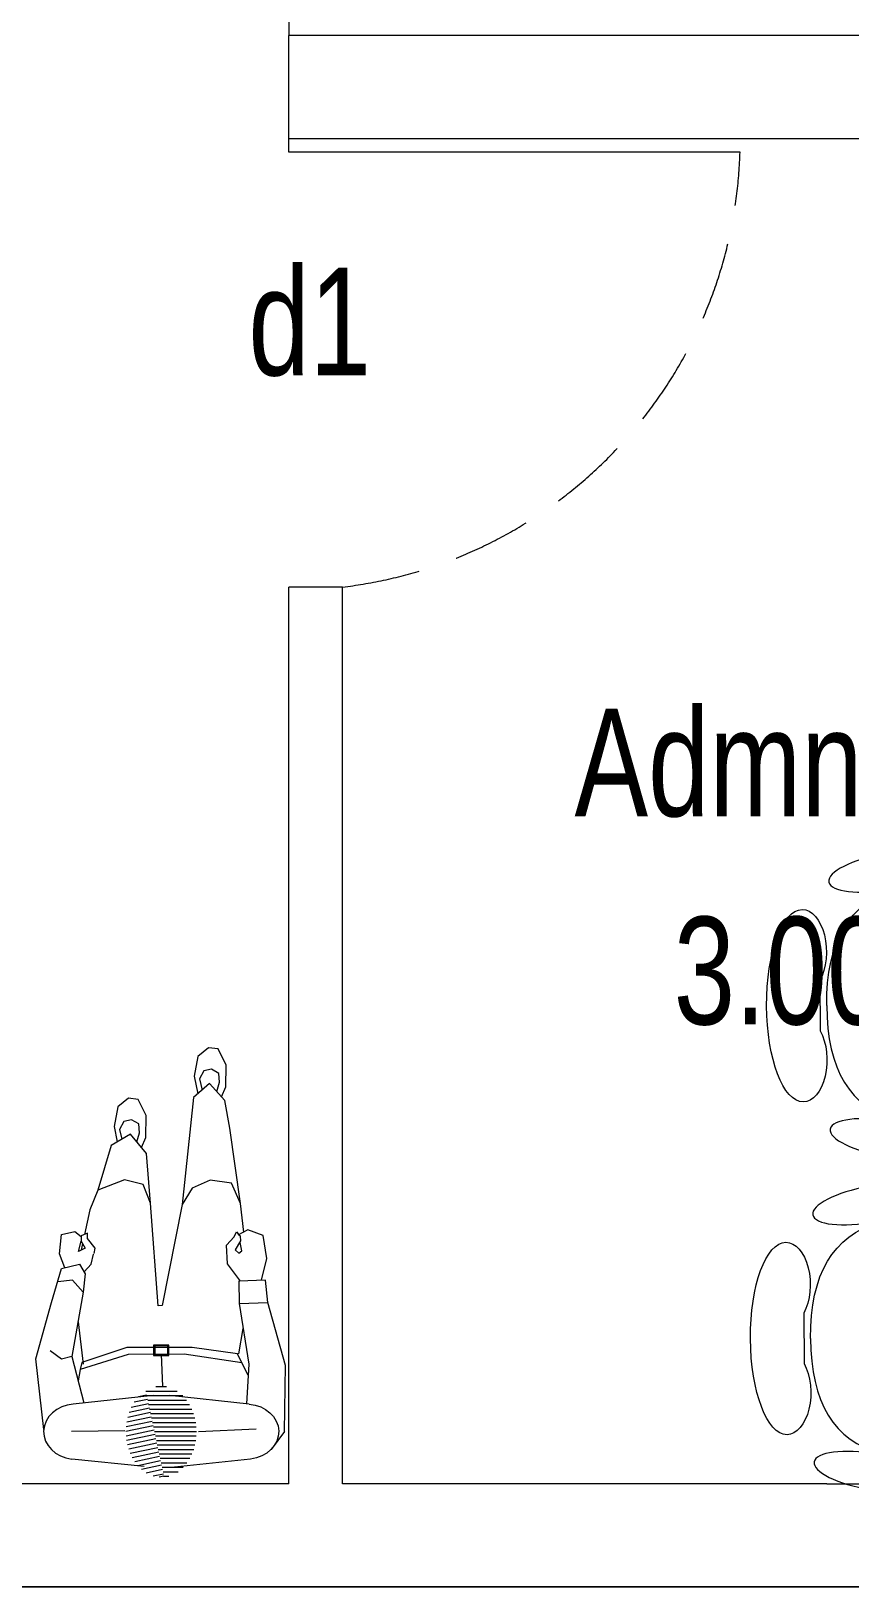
# Model space of a CAD drawing. Header units: metres. Extents: x 191982 to 427160, y -8904 to 80370.
# Drawn here: x 417603 to 419430, y 19027 to 22497 of the extents above; entities that cross this region are included whole.
import ezdxf

# ---------------------------------------------------------------- set-up
doc = ezdxf.new("R2010")
doc.units = ezdxf.units.M
doc.header["$LTSCALE"] = 700
doc.header["$MEASUREMENT"] = 0
doc.linetypes.add('DASHED2', pattern=[0.375, 0.25, -0.125])
for name, color, linetype, lineweight in [('FURNITURE', 7, 'Continuous', 9), ('human', 8, 'Continuous', 9), ('MAIN GATE', 7, 'Continuous', 9), ('MANPLAN', 7, 'Continuous', 9), ('NEW PLANS', 7, 'Continuous', 9)]:
    doc.layers.add(name, color=color, linetype=linetype, lineweight=lineweight)
doc.styles.get("Standard").update_dxf_attribs({"font": 'swisscl.ttf'})

# ---------------------------------------------------------------- blocks, each defined once
blk = doc.blocks.new('ws')
at = {"layer": 'FURNITURE'}
for p, q in [((668704.6293545361, 47927.43856130265), (667265.0293545371, 47927.43856130265)), ((667265.0293545371, 47477.23856130297), (667265.0293545371, 47927.43856130265)), ((668658.9293545361, 46660.29625596051), (668658.9293545361, 47927.43856130265)), ((668704.6293545361, 46621.11543393321), (668704.6293545361, 47927.43856130265)), ((667295.4960212037, 47507.70522796962), (667295.4960212037, 47896.97189463598)), ((668613.229354536, 47896.97189463598), (667295.4960212037, 47896.97189463598)), ((668613.229354536, 47874.12189463602), (668613.229354536, 47896.97189463598)), ((667318.346021204, 47507.70522796962), (667318.346021204, 47874.12189463602)), ((668613.229354536, 47874.12189463602), (667318.346021204, 47874.12189463602)), ((667332.8855796902, 47874.12189463602), (667332.6723221286, 47505.72193610087)), ((667881.2766524932, 47851.05863880088), (667332.8766939589, 47851.2718963633)), ((667881.2855382251, 47873.90863707357), (667332.8855796902, 47874.12189463602)), ((667355.7266922307, 47851.26301063113), (667355.5223204012, 47505.71305036872)), ((667858.222282391, 47505.51756427062), (667858.4266542204, 47851.06752453303)), ((667881.0722806635, 47505.50867853934), (667881.2855382251, 47873.90863707357)), ((668213.3543545365, 47874.12189463602), (668613.229354536, 47874.12189463602)), ((668213.3543545365, 47851.27189463602), (668213.3543545365, 47874.12189463602)), ((668613.229354536, 47851.27189463602), (668213.3543545365, 47851.27189463602)), ((668613.229354536, 47874.12189463602), (668613.229354536, 47851.27189463602)), ((667363.3403964108, 47843.6433826298), (667363.1389864925, 47505.71008845769)), ((667850.8070262201, 47843.45382035287), (667363.3403964108, 47843.6433826298)), ((667375.5270621551, 47843.63864357201), (667375.3256522379, 47505.70534940076)), ((667838.6156214178, 47831.27189366547), (667375.5223230992, 47831.45197782856)), ((667838.4189505554, 47505.52526523946), (667838.6203604746, 47843.45855940979)), ((667850.6056163006, 47505.52052618165), (667850.8070262201, 47843.45382035287)), ((668120.7293545364, 47522.93856130295), (667265.0293545371, 47522.93856130295)), ((667318.346021204, 47507.70522796962), (667295.4960212037, 47507.70522796962)), ((667332.6723221286, 47505.72193610087), (667355.5223204012, 47505.71305036872)), ((667363.1389864925, 47505.71008845769), (667850.6056163006, 47505.52052618165)), ((667375.3303912936, 47517.89201514597), (667838.4236896125, 47517.71193098289)), ((667858.222282391, 47505.51756427062), (667881.0722806635, 47505.50867853934)), ((668120.7293545369, 46646.0940133725), (668120.7293545364, 47522.93856130295)), ((668075.0293545364, 47477.23856130297), (667265.0293545371, 47477.23856130297)), ((667642.0449538846, 47499.1213878912), (667571.6946089368, 47499.14874519331)), ((668075.0293545364, 47477.23856130297), (668075.0293545369, 46606.49122050713)), ((668393.3019074905, 46487.43856130264), (668371.0781904364, 46487.43856130264))]:
    blk.add_line(p, q, dxfattribs=at)
at = {"layer": 'FURNITURE', "ltscale": 12}
for p, q in [((668854.4611221832, 47852.87819095794, 375.4198990469198), (668841.0809522456, 47847.77705741693, 375.4198990469198)), ((668868.9175677582, 47857.31481519332, 375.4198990469198), (668854.4611221832, 47852.87819095794, 375.4198990469198)), ((668884.4502888307, 47861.08695569613, 375.4198990469198), (668868.9175677582, 47857.31481519332, 375.4198990469198)), ((668901.05928568, 47864.19456132023, 375.4198990469198), (668884.4502888307, 47861.08695569613, 375.4198990469198)), ((668918.7445646999, 47866.63763210059, 375.4198990469198), (668901.05928568, 47864.19456132023, 375.4198990469198)), ((668937.5061193567, 47868.4161935753, 375.4198990469198), (668918.7445646999, 47866.63763210059, 375.4198990469198)), ((668957.3439497907, 47869.53022017132, 375.4198990469198), (668937.5061193567, 47868.4161935753, 375.4198990469198)), ((668978.2580557221, 47869.97976303477, 375.4198990469198), (668957.3439497907, 47869.53022017132, 375.4198990469198)), ((669001.792156274, 47869.43801309161, 375.4198990469198), (668978.2580557221, 47869.97976303477, 375.4198990469198)), ((669024.1268982689, 47867.54887112031, 375.4198990469198), (669001.792156274, 47869.43801309161, 375.4198990469198)), ((669045.2622558543, 47864.31238812722, 375.4198990469198), (669024.1268982689, 47867.54887112031, 375.4198990469198)), ((669065.1982737832, 47859.72856435696, 375.4198990469198), (669045.2622558543, 47864.31238812722, 375.4198990469198)), ((669083.9349363514, 47853.79734857602, 375.4198990469198), (669065.1982737832, 47859.72856435696, 375.4198990469198)), ((669101.4722306333, 47846.5187662876, 375.4198990469198), (669083.9349363514, 47853.79734857602, 375.4198990469198)), ((668798.323030125, 47820.72720003896, 375.4198990469198), (668790.324264296, 47812.3034561769, 375.4198990469198)), ((668807.3980970944, 47828.4864475217, 375.4198990469198), (668798.323030125, 47820.72720003896, 375.4198990469198)), ((668817.549439841, 47835.58116012575, 375.4198990469198), (668807.3980970944, 47828.4864475217, 375.4198990469198)), ((668828.7770582247, 47842.01136342415, 375.4198990469198), (668817.549439841, 47835.58116012575, 375.4198990469198)), ((668841.0809522456, 47847.77705741693, 375.4198990469198), (668828.7770582247, 47842.01136342415, 375.4198990469198)), ((669117.8101756687, 47837.89284316959, 375.4198990469198), (669101.4722306333, 47846.5187662876, 375.4198990469198)), ((669132.948739631, 47827.9195534742, 375.4198990469198), (669117.8101756687, 47837.89284316959, 375.4198990469198)), ((669146.8879672028, 47816.59891023259, 375.4198990469198), (669132.948739631, 47827.9195534742, 375.4198990469198)), ((669159.627820095, 47803.93090044852, 375.4198990469198), (669146.8879672028, 47816.59891023259, 375.4198990469198)), ((668772.785544472, 47783.04506604531, 375.4198990469198), (668769.0918815412, 47771.96322102803, 375.4198990469198)), ((668777.5555087528, 47793.46237632363, 375.4198990469198), (668772.785544472, 47783.04506604531, 375.4198990469198)), ((668783.4017487407, 47803.21516450983, 375.4198990469198), (668777.5555087528, 47793.46237632363, 375.4198990469198)), ((668790.324264296, 47812.3034561769, 375.4198990469198), (668783.4017487407, 47803.21516450983, 375.4198990469198)), ((669171.1683238803, 47789.9155242618, 375.4198990469198), (669159.627820095, 47803.93090044852, 375.4198990469198)), ((669181.5094657025, 47774.55279438908, 375.4198990469198), (669171.1683238803, 47789.9155242618, 375.4198990469198)), ((668764.9333570185, 47747.80600293684, 375.4198990469198), (668764.468495566, 47734.73060428981, 375.4198990469198)), ((668766.4744686047, 47760.21687935189, 375.4198990469198), (668764.9333570185, 47747.80600293684, 375.4198990469198)), ((668769.0918815412, 47771.96322102803, 375.4198990469198), (668766.4744686047, 47760.21687935189, 375.4198990469198)), ((669190.6512201282, 47757.84268511748, 375.4198990469198), (669181.5094657025, 47774.55279438908, 375.4198990469198)), ((669198.5936380937, 47739.7852350862, 375.4198990469198), (669190.6512201282, 47757.84268511748, 375.4198990469198)), ((668765.9342786232, 47466.57753969102, 375.4198990469198), (668764.468495566, 47734.73060428981, 375.4198990469198)), ((669205.3367069525, 47720.38041865227, 375.4198990469198), (669198.5936380937, 47739.7852350862, 375.4198990469198)), ((669210.8804011313, 47699.62823567588, 375.4198990469198), (669205.3367069525, 47720.38041865227, 375.4198990469198)), ((669215.2247461336, 47677.52869908338, 375.4198990469198), (669210.8804011313, 47699.62823567588, 375.4198990469198)), ((669218.3697164558, 47654.08179594843, 375.4198990469198), (669215.2247461336, 47677.52869908338, 375.4198990469198)), ((669220.3153248676, 47629.28752953758, 375.4198990469198), (669218.3697164558, 47654.08179594843, 375.4198990469198)), ((669236.1629407285, 47547.28517888821, 375.4198990469198), (669235.5513627878, 47659.16837893688, 375.4198990469198)), ((669221.0615969239, 47603.14590318724, 375.4198990469198), (669220.3153248676, 47629.28752953758, 375.4198990469198)), ((669220.6011525621, 47576.99768226048, 375.4198990469198), (669218.9267140456, 47552.18362628628, 375.4198990469198)), ((669221.0615969239, 47603.14590318724, 375.4198990469198), (669220.6011525621, 47576.99768226048, 375.4198990469198)), ((669218.9267140456, 47552.18362628628, 375.4198990469198), (669216.0382557232, 47528.7037495097, 375.4198990469198)), ((669211.9357649044, 47506.55803427936, 375.4198990469198), (669206.6192671272, 47485.74648712831, 375.4198990469198)), ((669216.0382557232, 47528.7037495097, 375.4198990469198), (669211.9357649044, 47506.55803427936, 375.4198990469198)), ((669206.6192671272, 47485.74648712831, 375.4198990469198), (669200.0887367837, 47466.26911431004, 375.4198990469198)), ((668766.5420539794, 47453.50800431042, 375.4198990469198), (668765.9342786232, 47466.57753969102, 375.4198990469198)), ((668768.2187505264, 47441.11471713549, 375.4198990469198), (668766.5420539794, 47453.50800431042, 375.4198990469198)), ((668770.9644193406, 47429.39769123231, 375.4198990469198), (668768.2187505264, 47441.11471713549, 375.4198990469198)), ((669192.3441995169, 47448.1259031778, 375.4198990469198), (669183.3856680434, 47431.31686658801, 375.4198990469198)), ((669200.0887367837, 47466.26911431004, 375.4198990469198), (669192.3441995169, 47448.1259031778, 375.4198990469198)), ((668774.7790094853, 47418.35688796172, 375.4198990469198), (668770.9644193406, 47429.39769123231, 375.4198990469198)), ((668779.6625718971, 47407.99234596289, 375.4198990469198), (668774.7790094853, 47418.35688796172, 375.4198990469198)), ((668785.6150811428, 47398.30403952296, 375.4198990469198), (668779.6625718971, 47407.99234596289, 375.4198990469198)), ((669161.8264946804, 47401.70130355033, 375.4198990469198), (669149.2258912207, 47388.89476452558, 375.4198990469198)), ((669173.2130912167, 47415.8420042611, 375.4198990469198), (669161.8264946804, 47401.70130355033, 375.4198990469198)), ((669183.3856680434, 47431.31686658801, 375.4198990469198), (669173.2130912167, 47415.8420042611, 375.4198990469198)), ((668792.6365370821, 47389.291994215, 375.4198990469198), (668785.6150811428, 47398.30403952296, 375.4198990469198)), ((668800.7269142824, 47380.95618432617, 375.4198990469198), (668792.6365370821, 47389.291994215, 375.4198990469198)), ((668809.8862638895, 47373.29661013601, 375.4198990469198), (668800.7269142824, 47380.95618432617, 375.4198990469198)), ((668820.1145601905, 47366.31329707787, 375.4198990469198), (668809.8862638895, 47373.29661013601, 375.4198990469198)), ((668831.4118033254, 47360.0062195786, 375.4198990469198), (668820.1145601905, 47366.31329707787, 375.4198990469198)), ((669120.3826248217, 47367.28423525717, 375.4198990469198), (669104.139955769, 47358.48019383241, 375.4198990469198)), ((669135.4112550546, 47377.42242540669, 375.4198990469198), (669120.3826248217, 47367.28423525717, 375.4198990469198)), ((669149.2258912207, 47388.89476452558, 375.4198990469198), (669135.4112550546, 47377.42242540669, 375.4198990469198)), ((668843.777993154, 47354.37540321131, 375.4198990469198), (668831.4118033254, 47360.0062195786, 375.4198990469198)), ((668857.2131298169, 47349.42082240294, 375.4198990469198), (668843.777993154, 47354.37540321131, 375.4198990469198)), ((668871.7172133131, 47345.14247715347, 375.4198990469198), (668857.2131298169, 47349.42082240294, 375.4198990469198)), ((668887.2902435035, 47341.54039303597, 375.4198990469198), (668871.7172133131, 47345.14247715347, 375.4198990469198)), ((668903.9322205276, 47338.61454447737, 375.4198990469198), (668887.2902435035, 47341.54039303597, 375.4198990469198)), ((668921.6431506389, 47336.3649570857, 375.4198990469198), (668903.9322205276, 47338.61454447737, 375.4198990469198)), ((668940.4230274444, 47334.791630826, 375.4198990469198), (668921.6431506389, 47336.3649570857, 375.4198990469198)), ((668960.2718512232, 47333.89451455214, 375.4198990469198), (668940.4230274444, 47334.791630826, 375.4198990469198)), ((668981.1896218361, 47333.67363383718, 375.4198990469198), (668960.2718512232, 47333.89451455214, 375.4198990469198)), ((669004.7163935844, 47334.47262875857, 375.4198990469198), (668981.1896218361, 47333.67363383718, 375.4198990469198)), ((669027.0291486097, 47336.60582367316, 375.4198990469198), (669004.7163935844, 47334.47262875857, 375.4198990469198)), ((669048.1278616189, 47340.07316729503, 375.4198990469198), (669027.0291486097, 47336.60582367316, 375.4198990469198)), ((669068.0125773642, 47344.87465986881, 375.4198990469198), (669048.1278616189, 47340.07316729503, 375.4198990469198)), ((669086.6832795832, 47351.01035245329, 375.4198990469198), (669068.0125773642, 47344.87465986881, 375.4198990469198)), ((669104.139955769, 47358.48019383241, 375.4198990469198), (669086.6832795832, 47351.01035245329, 375.4198990469198)), ((668865.0205509199, 47121.90489379867, 375.4198990469198), (668848.4115540707, 47118.79728817456, 375.4198990469198)), ((668882.7058299397, 47124.34796457902, 375.4198990469198), (668865.0205509199, 47121.90489379867, 375.4198990469198)), ((668901.4673845966, 47126.12652605374, 375.4198990469198), (668882.7058299397, 47124.34796457902, 375.4198990469198)), ((668921.3052150307, 47127.24055264977, 375.4198990469198), (668901.4673845966, 47126.12652605374, 375.4198990469198)), ((668942.2193209621, 47127.69009551322, 375.4198990469198), (668921.3052150307, 47127.24055264977, 375.4198990469198)), ((668965.7534215138, 47127.14834557004, 375.4198990469198), (668942.2193209621, 47127.69009551322, 375.4198990469198)), ((668988.0881635088, 47125.25920359874, 375.4198990469198), (668965.7534215138, 47127.14834557004, 375.4198990469198)), ((669009.2235210942, 47122.02272060565, 375.4198990469198), (668988.0881635088, 47125.25920359874, 375.4198990469198)), ((669029.159539023, 47117.43889683539, 375.4198990469198), (669009.2235210942, 47122.02272060565, 375.4198990469198)), ((668781.5107050808, 47093.29149260419, 375.4198990469198), (668771.3593623342, 47086.19678000014, 375.4198990469198)), ((668792.7383234645, 47099.72169590259, 375.4198990469198), (668781.5107050808, 47093.29149260419, 375.4198990469198)), ((668805.0422174855, 47105.48738989538, 375.4198990469198), (668792.7383234645, 47099.72169590259, 375.4198990469198)), ((668818.4223874232, 47110.58852343637, 375.4198990469198), (668805.0422174855, 47105.48738989538, 375.4198990469198)), ((668832.8788329982, 47115.02514767175, 375.4198990469198), (668818.4223874232, 47110.58852343637, 375.4198990469198)), ((668848.4115540707, 47118.79728817456, 375.4198990469198), (668832.8788329982, 47115.02514767175, 375.4198990469198)), ((669047.8962015914, 47111.50768105446, 375.4198990469198), (669029.159539023, 47117.43889683539, 375.4198990469198)), ((669065.4334958732, 47104.22909876604, 375.4198990469198), (669047.8962015914, 47111.50768105446, 375.4198990469198)), ((669081.7714409085, 47095.60317564803, 375.4198990469198), (669065.4334958732, 47104.22909876604, 375.4198990469198)), ((669096.9100048707, 47085.62988595264, 375.4198990469198), (669081.7714409085, 47095.60317564803, 375.4198990469198)), ((668747.3630139804, 47060.92549698826, 375.4198990469198), (668741.5167739925, 47051.17270880208, 375.4198990469198)), ((668754.2855295357, 47070.01378865534, 375.4198990469198), (668747.3630139804, 47060.92549698826, 375.4198990469198)), ((668762.284295365, 47078.4375325174, 375.4198990469198), (668754.2855295357, 47070.01378865534, 375.4198990469198)), ((668771.3593623342, 47086.19678000014, 375.4198990469198), (668762.284295365, 47078.4375325174, 375.4198990469198)), ((669110.8492324428, 47074.30924271102, 375.4198990469198), (669096.9100048707, 47085.62988595264, 375.4198990469198)), ((669123.5890853349, 47061.64123292697, 375.4198990469198), (669110.8492324428, 47074.30924271102, 375.4198990469198)), ((669135.1295891203, 47047.62585674025, 375.4198990469198), (669123.5890853349, 47061.64123292697, 375.4198990469198)), ((668730.4357338446, 47017.92721183033, 375.4198990469198), (668728.8946222585, 47005.51633541526, 375.4198990469198)), ((668733.0531467812, 47029.67355350649, 375.4198990469198), (668730.4357338446, 47017.92721183033, 375.4198990469198)), ((668736.7468097118, 47040.75539852373, 375.4198990469198), (668733.0531467812, 47029.67355350649, 375.4198990469198)), ((668741.5167739925, 47051.17270880208, 375.4198990469198), (668736.7468097118, 47040.75539852373, 375.4198990469198)), ((669145.4707309424, 47032.26312686751, 375.4198990469198), (669135.1295891203, 47047.62585674025, 375.4198990469198)), ((669154.6124853679, 47015.55301759592, 375.4198990469198), (669145.4707309424, 47032.26312686751, 375.4198990469198)), ((668728.8946222585, 47005.51633541526, 375.4198990469198), (668728.429760806, 46992.44093676825, 375.4198990469198)), ((668729.8955438628, 46724.28787216945, 375.4198990469198), (668728.429760806, 46992.44093676825, 375.4198990469198)), ((669162.5549033335, 46997.49556756464, 375.4198990469198), (669154.6124853679, 47015.55301759592, 375.4198990469198)), ((669169.2979721922, 46978.0907511307, 375.4198990469198), (669162.5549033335, 46997.49556756464, 375.4198990469198)), ((669174.8416663712, 46957.33856815431, 375.4198990469198), (669169.2979721922, 46978.0907511307, 375.4198990469198)), ((669179.1860113735, 46935.23903156182, 375.4198990469198), (669174.8416663712, 46957.33856815431, 375.4198990469198)), ((669182.3309816958, 46911.79212842688, 375.4198990469198), (669179.1860113735, 46935.23903156182, 375.4198990469198)), ((669200.1242059681, 46804.99551136666, 375.4198990469198), (669199.5126280277, 46916.87871141532, 375.4198990469198)), ((669184.2765901075, 46886.99786201603, 375.4198990469198), (669182.3309816958, 46911.79212842688, 375.4198990469198)), ((669185.0228621638, 46860.85623566568, 375.4198990469198), (669184.2765901075, 46886.99786201603, 375.4198990469198)), ((669185.0228621638, 46860.85623566568, 375.4198990469198), (669184.5624178018, 46834.70801473894, 375.4198990469198)), ((669182.8879792854, 46809.89395876472, 375.4198990469198), (669179.9995209632, 46786.41408198814, 375.4198990469198)), ((669184.5624178018, 46834.70801473894, 375.4198990469198), (669182.8879792854, 46809.89395876472, 375.4198990469198)), ((669179.9995209632, 46786.41408198814, 375.4198990469198), (669175.8970301442, 46764.2683667578, 375.4198990469198)), ((669170.5805323671, 46743.45681960676, 375.4198990469198), (669164.0500020236, 46723.97944678849, 375.4198990469198)), ((669175.8970301442, 46764.2683667578, 375.4198990469198), (669170.5805323671, 46743.45681960676, 375.4198990469198)), ((668730.5033192193, 46711.21833678886, 375.4198990469198), (668729.8955438628, 46724.28787216945, 375.4198990469198)), ((668732.1800157663, 46698.82504961394, 375.4198990469198), (668730.5033192193, 46711.21833678886, 375.4198990469198)), ((669156.3054647568, 46705.83623565624, 375.4198990469198), (669147.3469332831, 46689.02719906645, 375.4198990469198)), ((669164.0500020236, 46723.97944678849, 375.4198990469198), (669156.3054647568, 46705.83623565624, 375.4198990469198)), ((668734.9256845805, 46687.10802371075, 375.4198990469198), (668732.1800157663, 46698.82504961394, 375.4198990469198)), ((668738.7402747251, 46676.06722044015, 375.4198990469198), (668734.9256845805, 46687.10802371075, 375.4198990469198)), ((668743.6238371368, 46665.70267844132, 375.4198990469198), (668738.7402747251, 46676.06722044015, 375.4198990469198)), ((669137.1743564566, 46673.55233673954, 375.4198990469198), (669125.7877599203, 46659.41163602877, 375.4198990469198)), ((669147.3469332831, 46689.02719906645, 375.4198990469198), (669137.1743564566, 46673.55233673954, 375.4198990469198)), ((668749.5763463825, 46656.01437200139, 375.4198990469198), (668743.6238371368, 46665.70267844132, 375.4198990469198)), ((668756.5978023219, 46647.00232669344, 375.4198990469198), (668749.5763463825, 46656.01437200139, 375.4198990469198)), ((668764.6881795223, 46638.66651680461, 375.4198990469198), (668756.5978023219, 46647.00232669344, 375.4198990469198)), ((668773.8475291294, 46631.00694261447, 375.4198990469198), (668764.6881795223, 46638.66651680461, 375.4198990469198)), ((669113.1871564604, 46646.60509700403, 375.4198990469198), (669099.3725202945, 46635.13275788512, 375.4198990469198)), ((669125.7877599203, 46659.41163602877, 375.4198990469198), (669113.1871564604, 46646.60509700403, 375.4198990469198)), ((668784.0758254303, 46624.02362955631, 375.4198990469198), (668773.8475291294, 46631.00694261447, 375.4198990469198)), ((668795.3730685653, 46617.71655205704, 375.4198990469198), (668784.0758254303, 46624.02362955631, 375.4198990469198)), ((668807.7392583941, 46612.08573568977, 375.4198990469198), (668795.3730685653, 46617.71655205704, 375.4198990469198)), ((668821.1743950567, 46607.13115488138, 375.4198990469198), (668807.7392583941, 46612.08573568977, 375.4198990469198)), ((668835.678478553, 46602.85280963191, 375.4198990469198), (668821.1743950567, 46607.13115488138, 375.4198990469198)), ((668851.2515087435, 46599.2507255144, 375.4198990469198), (668835.678478553, 46602.85280963191, 375.4198990469198)), ((669031.973842604, 46602.58499234726, 375.4198990469198), (669012.0891268586, 46597.78349977347, 375.4198990469198)), ((669050.6445448232, 46608.72068493173, 375.4198990469198), (669031.973842604, 46602.58499234726, 375.4198990469198)), ((669068.1012210089, 46616.19052631086, 375.4198990469198), (669050.6445448232, 46608.72068493173, 375.4198990469198)), ((669084.3438900616, 46624.99456773562, 375.4198990469198), (669068.1012210089, 46616.19052631086, 375.4198990469198)), ((669099.3725202945, 46635.13275788512, 375.4198990469198), (669084.3438900616, 46624.99456773562, 375.4198990469198)), ((668867.8934857674, 46596.32487695581, 375.4198990469198), (668851.2515087435, 46599.2507255144, 375.4198990469198)), ((668885.6044158788, 46594.07528956414, 375.4198990469198), (668867.8934857674, 46596.32487695581, 375.4198990469198)), ((668904.384292684, 46592.50196330444, 375.4198990469198), (668885.6044158788, 46594.07528956414, 375.4198990469198)), ((668924.2331164632, 46591.60484703058, 375.4198990469198), (668904.384292684, 46592.50196330444, 375.4198990469198)), ((668945.1508870758, 46591.38396631563, 375.4198990469198), (668924.2331164632, 46591.60484703058, 375.4198990469198)), ((668968.6776588243, 46592.182961237, 375.4198990469198), (668945.1508870758, 46591.38396631563, 375.4198990469198)), ((668990.9904138497, 46594.3161561516, 375.4198990469198), (668968.6776588243, 46592.182961237, 375.4198990469198)), ((669012.0891268586, 46597.78349977347, 375.4198990469198), (668990.9904138497, 46594.3161561516, 375.4198990469198))]:
    blk.add_line(p, q, dxfattribs=at)
at = {"layer": 'FURNITURE', "color": 8}
for p, q in [((667487.58783179, 47281.39270898781), (667822.3874928122, 47336.91066452231)), ((668122.3316914858, 47297.10323161865), (668115.6550909682, 47226.3125866563)), ((668130.8383072466, 47272.65761517908), (668168.3032665586, 47277.1397617152)), ((668168.3032665586, 47277.1397617152), (668213.6911141285, 47237.26484417566)), ((668115.6550909714, 47226.31258662289), (667970.2713334013, 47228.5971678159)), ((667445.6256334069, 46768.09657840081), (667399.3387414764, 47219.06482666566)), ((667692.2555977667, 47198.2083541993), (667651.9622357391, 47170.87025918497)), ((667858.2349542562, 47146.98629454418), (667651.9622357391, 47170.87025918497)), ((667651.9622357391, 47170.87025918497), (667658.1489586133, 47047.38190881103)), ((667961.9212855989, 47110.36712667777), (667858.2349542562, 47146.98629454418)), ((667971.0488971444, 47064.69084545993), (667961.9212855989, 47110.36712667777)), ((667959.2381901129, 47034.43397449608), (667971.0488971444, 47064.69084545993)), ((667790.1697646236, 47008.65798876376), (667932.1850443898, 47032.5039425228)), ((667932.1850443898, 47032.5039425228), (667959.2381901129, 47034.43397449608)), ((667551.8959699128, 46965.51376635709), (667558.6287581265, 46995.3037261297)), ((667551.7846726715, 46933.13640373584), (667551.8959699128, 46965.51376635709)), ((667818.7037846853, 46965.86756745039), (667820.9037710198, 46937.19801418285)), ((667566.2554971722, 46899.38373224437), (667551.7846726715, 46933.13640373584)), ((667804.839692636, 46895.32089906884), (667942.1611626471, 46874.58335916138)), ((667922.58690846, 46750.97293422406), (667738.161022721, 46752.80473481805)), ((667930.7905617658, 46754.0231777149), (667922.58690846, 46750.97293422406)), ((667699.3209650456, 46631.39928371528), (667499.5848058462, 46702.08508094447)), ((667909.9717690346, 46680.06245900842), (668043.9286745428, 46647.43065295124)), ((668043.9286745428, 46647.43065295124), (668016.108748675, 46564.35007036722)), ((667818.2957110512, 46585.86356954613), (667699.3209650456, 46631.39928371528)), ((668077.631928241, 46608.48634357855), (668055.8390181668, 46609.41336133657)), ((667905.7498349481, 46574.75854144769), (667818.2957110512, 46585.86356954613)), ((668016.108748675, 46564.35007036722), (668016.108748675, 46564.35007036722)), ((668016.108748675, 46564.35007036722), (668016.108748675, 46564.35007036722))]:
    blk.add_line(p, q, dxfattribs=at)
at = {"layer": 'FURNITURE'}
for radius, start, end in [(395.3868845972647, 228.6025777771406, 314.4206097346529), (455.3868845972647, 227.5842837625465, 315.0769457954782)]:
    blk.add_arc((668382.1900489636, 46942.68985593373), radius, start, end, dxfattribs=at)
at = {"layer": 'FURNITURE', "ltscale": 12, "extrusion": (0, 0, -1)}
for centre, major_axis, ratio, start_param, end_param in [((669080.987262548, 47901.09405485528, 3.89082936e-08), (-132.1669265967965, 22.56009397655874), 0.3000000119138861, -1.570796326792423, 4.712388980387162), ((669274.692209845, 47603.43905979863, 3.89082936e-08), (-1.172588937177126, 214.5224518840606), 0.3750000000088627, 8.74217834e-08, 3.141592741011576), ((669275.3518122208, 47482.77018072917, 3.89082936e-08), (-0.5130076599632596, 93.85357269927627), 0.5714285969877251, 3.141592351597802, 5.473402349156358), ((669084.2528346718, 47303.68424820573, 3.89082936e-08), (131.9123336001414, 24.0039236090358), 0.300000011913888, 4.712388980381551, 10.99557428756114), ((669044.9485277878, 47158.80438733373, 3.89082936e-08), (-132.1669265967965, 22.56009397655874), 0.3000000119138861, -1.570796326792423, 4.712388980387162), ((669238.6534750849, 46861.14939227707, 3.89082936e-08), (-1.172588937177126, 214.5224518840606), 0.3750000000088627, 8.74217834e-08, 3.141592741011576), ((669239.3130774606, 46740.48051320761, 3.89082936e-08), (-0.5130076599632596, 93.85357269927627), 0.5714285969877251, 3.141592351597802, 5.473402349156358), ((669048.2140999115, 46561.39458068417, 3.89082936e-08), (131.9123336001414, 24.0039236090358), 0.300000011913888, 4.712388980381551, 10.99557428756114)]:
    blk.add_ellipse(centre, major_axis=major_axis, ratio=ratio, start_param=start_param, end_param=end_param, dxfattribs=at)
at = {"layer": 'FURNITURE', "ltscale": 12, "extrusion": (0, 0, -0.9999999999999998)}
for centre in [(669274.0326074694, 47724.10793886809, 3.89082936e-08), (669237.9938727093, 46981.81827134654, 3.89082936e-08)]:
    blk.add_ellipse(centre, major_axis=(-0.5130158650064219, 93.85357265442919), ratio=0.5714285969868433, start_param=3.951370477676591, end_param=6.28318595886361, dxfattribs=at)
at = {"layer": 'FURNITURE', "color": 8}
for centre, major_axis, ratio, start_param, end_param in [((667890.664677349, 46701.44563256937), (685.9399980391117, -91.035301262112), 0.9196479868076031, 1.350378516726218, 1.791214137317266), ((667489.6046449093, 47184.89792808215), (95.72721420652422, -12.31303140990729), 0.999999999733396, 1.719617868357553, 2.907668709887582), ((667970.5420322424, 45939.19595754507), (1362.84064136092, 148.9667848728354), 0.9398657338327542, 1.468620010686153, 1.67297264325185), ((668598.4454230906, 48448.23357927809), (1287.181218140424, -173.7931748018437), 0.9999999938413154, 4.479169918092717, 4.530149914682278), ((668199.3422213453, 47229.41029959218), (2.836725786435494, 16.11017012760478), 0.9999999999291658, 2.999442981824293, 5.387527943197624), ((667629.4411539556, 46965.66110530238), (13.31244986421137, 75.60330052103596), 0.9999999999974476, 0.7539915765156314, 1.348648582384846), ((667659.4353552932, 46884.73487405793), (28.10142516261784, 159.591999467384), 0.9999999997048113, 0.3482882227484585, 0.6350119869269668), ((667669.4576227197, 46828.91574621084), (215.4442077641934, -37.93604504868861), 0.9999999990734035, 1.65105597911985, 1.920034422236096), ((667669.4576227197, 46828.91574621084), (37.93604501245316, 215.4442075584071), 0.9999999991904214, -0.1887187911172232, 0.0802596524537578), ((667691.5023536204, 46886.95126656175), (27.17020728037521, 154.3034803653499), 0.9999999998725084, -0.5069340170236538, -0.188718790984246), ((667749.6886976062, 46950.75501118274), (69.57991207752451, -12.25183404301974), 0.9999999997321868, 0.3898683178803057, 1.134958150970107), ((667740.9323294989, 46947.19859733793), (13.97626721211619, 79.37321386956582), 0.9999999997824918, 4.347654881073526, 4.7622790677496), ((667650.0474493322, 46970.31376297608), (108.1190015938444, -19.03790943209104), 0.9999999999984581, 4.0183484838668, 4.557920759796466), ((667753.406794378, 46927.63239283441), (59.81994536333139, -10.53327061174578), 0.9999999997693688, 5.290248591127114, 6.090330453161823), ((667692.2815668607, 47070.91340979689), (37.93604501339156, 215.4442075637364), 0.9999999996426272, 2.952873862580466, 3.221852306029299), ((667692.2815668607, 47070.91340979689), (37.93604501338159, 215.4442075636796), 0.9999999997913676, 3.221852306017383, 3.490830749423168), ((667898.6375825163, 46920.24644597772), (230.3535578976686, -31.37508949659632), 0.9999999997655703, 3.571542703755616, 4.480193470158818), ((667703.0868790287, 47009.7796465255), (27.17020727790861, 154.3034803513418), 0.9999999998178396, 3.490830749388225, 3.809045975445393), ((667527.0455193425, 46779.59146413102), (80.98146833929418, -14.25945335411797), 0.9999999997112748, 3.456142252920649, 4.546182472411445), ((666219.4542392201, 39981.70707059512), (977.6593700592916, 6838.859304135097), 0.9999999985022184, -0.1052211043328692, -0.0910819338120919), ((668085.1235007279, 46602.48504440009), (1.664597124180492, 9.453484363099628), 0.999999999879391, -1.145355638522426, 1.06969744987366), ((668113.0068296569, 46609.63882954197), (3.327397620047359, 18.89676541788973), 0.9999999997547186, 1.996237015316676, 3.283886758773424), ((667274.9130320353, 39295.86265072006), (972.095774346995, 7241.222981315202), 0.9999999981992829, 0.0318242837029226, 0.0469963314300064), ((668087.4216223592, 46645.91002829222), (78.58128353464357, -13.83682180686345), 0.9999999997736077, 4.147650472377965, 5.268630670148962), ((668117.569380927, 46579.72761646738), (11.73604753164221, -2.066517510376645), 0.9999999993729888, 0.7412463051309249, 2.194456756864202), ((668110.9166899151, 46587.41661591233), (16.50066361778344, -2.905485020152514), 0.9999999995238152, 5.268630670085243, 6.380467960500562)]:
    blk.add_ellipse(centre, major_axis=major_axis, ratio=ratio, start_param=start_param, end_param=end_param, dxfattribs=at)
at = {"layer": 'FURNITURE', "color": 8, "extrusion": (0, 0, -1)}
blk.add_ellipse((667893.1686696606, 46818.38777457969), major_axis=(73.42381980322112, -12.92868053686761), ratio=0.99999999999903, start_param=-1.028065852450519, end_param=0.8675465476606998, dxfattribs=at)
blk = doc.blocks.new('Seating Man')
at = {"layer": 'MANPLAN'}
for p, q in [((-143.0719087324796, 536.6690404387298), (-125.167689174199, 572.4520546786516)), ((-125.167689174199, 572.4520546786516), (-103.1317252934641, 575.2045942355687)), ((-103.1317252934641, 575.2045942355687), (-79.71851038571549, 555.9368173371511)), ((-79.71851038571549, 555.9368173371511), (-71.4550304993718, 511.896184426474)), ((-141.6946664640418, 487.8114633034456), (-143.0719087324796, 536.6690404387298)), ((-126.5449402012127, 518.0893984295362), (-110.0179629113736, 527.0351519895194)), ((-110.0179629113736, 527.0351519895194), (-92.8023688666035, 523.5944775433709)), ((-92.8023688666035, 523.5944775433709), (-83.16162919467024, 505.7029704234118)), ((-132.5287183340588, 465.421728186804), (-141.6946664640418, 487.8114633034456)), ((-139.8393110540164, 457.1422743551265), (-105.8409630272035, 495.6463688415824)), ((-127.9221824696469, 498.1334866418873), (-126.5449402012127, 518.0893984295362)), ((-121.7267097763397, 477.6553095896961), (-127.9221824696469, 498.1334866418873)), ((-105.8409630272035, 495.6463688415824), (-69.57606196870256, 463.9371127318191)), ((-83.16162919467024, 505.7029704234118), (-88.87078030253176, 480.8080029688063)), ((-71.4550304993718, 511.896184426474), (-79.25571165650763, 472.4007919931645)), ((-151.1720937296195, 395.988713437102), (-139.8393110540164, 457.1422743551265)), ((-69.57606196870256, 463.9371127318191), (-44.71103427724664, 225.8114838134243)), ((35.42016525638246, 423.9952683514347), (53.32438481465942, 459.7782825913599)), ((53.32438481465942, 459.7782825913599), (75.36034869539799, 462.5308221482772)), ((75.36034869539799, 462.5308221482772), (98.773563603143, 443.263045249856)), ((36.7974075248203, 375.1376912161541), (35.42016525638246, 423.9952683514347)), ((98.773563603143, 443.263045249856), (107.0370434894903, 399.2224123391825)), ((-174.6844381994779, 227.6669309589597), (-151.1720937296195, 395.988713437102)), ((34.68552638484471, 339.3650447702021), (70.95042744334931, 382.3990315077864)), ((50.56989151921152, 385.4597145545958), (51.94713378764936, 405.4156263422447)), ((56.7653642125224, 364.9815375024045), (50.56989151921152, 385.4597145545958)), ((51.94713378764936, 405.4156263422447), (68.47411107748849, 414.3613799022241)), ((68.47411107748849, 414.3613799022241), (85.6897051222586, 410.9207054560791)), ((70.95042744334931, 382.3990315077864), (114.0149963554977, 357.4846189506461)), ((85.6897051222586, 410.9207054560791), (95.33044479419188, 393.0291983361168)), ((95.33044479419188, 393.0291983361168), (90.3224430532755, 371.1916189837284)), ((107.0370434894903, 399.2224123391825), (100.3544081656691, 365.3877638916492)), ((45.96335565480329, 352.7479560995089), (36.7974075248203, 375.1376912161541)), ((114.0149963554977, 357.4846189506461), (143.7504141099198, 257.3540387040921)), ((25.84595992682081, 228.5946493557931), (34.68552638484471, 339.3650447702021)), ((-154.2600435269814, 273.1253187373913), (-106.9125923065294, 279.6193733948931)), ((-106.9125923065294, 279.6193733948931), (-66.99218573191683, 261.9926513919927)), ((42.55683227639746, 270.3421480190918), (84.33399563318379, 280.5470917917264)), ((84.33399563318379, 280.5470917917264), (143.7504141099198, 257.3540387040921)), ((-174.6844381994779, 227.6669309589597), (-154.2600435269814, 273.1253187373913)), ((-66.99218573191683, 261.9926513919927), (-44.71103427724664, 225.8114838134243)), ((25.84595992682081, 228.5946493557931), (42.55683227639746, 270.3421480190918)), ((143.7504141099198, 257.3540387040921), (161.3896604712936, 213.7510980711923)), ((-181.9735752398374, 164.0978257726892), (-174.6844381994779, 227.6669309589597)), ((-44.71103427724664, 225.8114838134243), (0, 0)), ((8.88828889659635, -0.7527102226194984), (25.84595992682081, 228.5946493557931)), ((161.3896604712936, 213.7510980711923), (173.2221485951704, 158.5720289677519)), ((-233.7582912553553, 104.7442356144456), (-225.0830094056109, 156.2171280162547)), ((-225.0830094056109, 156.2171280162547), (-190.9240991652805, 168.678984869086)), ((-190.9240991652805, 168.678984869086), (-168.6936948994152, 157.3007661673036)), ((-177.9111763906584, 122.0824719109041), (-174.1157438658591, 140.5043515343385)), ((-173.5735354657845, 155.1334898652021), (-174.6579522659376, 144.8389093144687)), ((-174.6579522659376, 144.8389093144687), (-162.7294375328929, 124.7915698764918)), ((-165.9826704161933, 164.8862487524457), (-173.5735354657845, 155.1334898652021)), ((-160.560621449742, 153.5080300506633), (-165.9826704161933, 164.8862487524457)), ((-143.7522661503281, 135.0861504272252), (-160.560621449742, 153.5080300506633)), ((149.621340091584, 128.2436054918253), (166.9445332413634, 150.0703835243221)), ((166.9445332413634, 150.0703835243221), (166.9445332413634, 161.3600989769584)), ((166.9445332413634, 161.3600989769584), (180.5018190257287, 155.3389174022195)), ((180.5018190257287, 144.0492019495832), (172.2168105598066, 128.2436054918253)), ((194.8122897866124, 165.1233322852386), (180.5018190257324, 154.0521271293109)), ((180.5018190257287, 155.3389174022195), (180.5018190257287, 144.0492019495832)), ((186.5272813206866, 120.7171285233999), (180.5018190257287, 144.0492019495832)), ((224.9395837442462, 158.3495081895889), (194.8122897866124, 165.1233322852386)), ((229.4586760861784, 115.4485998214331), (224.9395837442462, 158.3495081895889)), ((-221.8242489971453, 56.5649373935521), (-233.7582912553553, 104.7442356144456)), ((-170.8625109825625, 117.2060924672805), (-177.9111763906584, 122.0824719109041)), ((-162.7294375328929, 124.7915698764918), (-170.8625109825625, 117.2060924672805)), ((-145.3788825919764, 93.36601691266331), (-143.7522661503281, 135.0861504272252)), ((151.8808862625483, 116.2012475182746), (149.621340091584, 128.2436054918253)), ((158.3190964471032, 92.63133487333107), (152.9202839825375, 114.5966001234592)), ((172.2168105598066, 128.2436054918253), (186.5272813206866, 120.7171285233999)), ((177.5457107751936, 138.4097322633897), (180.6802359160174, 123.7923350142919)), ((217.3554064456948, 84.60717496692452), (229.4586760861784, 115.4485998214331)), ((-174.6575114938641, 54.35556319340321), (-145.3788825919764, 93.36601691266331)), ((174.326757900526, 75.35532974504895), (158.3190964471032, 92.63133487333107)), ((184.599194696333, 92.21949119642522), (171.601853428252, 70.88188007839199)), ((171.601853428252, 70.88188007839199), (176.2437672801207, 30.06209981192661)), ((224.5196012709493, 82.94226582062765), (184.599194696333, 92.21949119642522)), ((246.8007527256159, 6.869046724292276), (224.5196012709493, 82.94226582062765)), ((-235.9576134583877, 6.869046724292276), (-230.3873255947219, 56.96604719062452)), ((-230.3873255947219, 56.96604719062452), (-170.9709158765581, 54.18287647232864)), ((-170.9709158765581, 54.18287647232864), (-171.8992898883552, 5.013604754691187)), ((176.2437672801207, 30.06209981192661), (200.3816842755368, 56.96604719062452)), ((200.3816842755368, 56.96604719062452), (233.1948951732156, 53.32272236503196)), ((-274.9496372626272, -133.2170057261391), (-235.9576134583877, 6.869046724292276)), ((-171.8992898883552, 5.013604754691187), (-235.9576134583877, 6.869046724292276)), ((-171.8992898883552, 5.013604754691187), (-193.2520673312247, -130.4338401837703)), ((0, 0), (8.88828889659635, -0.7527102226194984)), ((176.2437672801207, 30.06209981192661), (201.3100670459098, -113.734836577707)), ((282.0792542069394, -118.3734492656076), (246.8007527256159, 6.869046724292276)), ((-170.9709158765581, -107.2407870961397), (-180.757004609859, -51.17369126481935)), ((187.7503193354131, -35.94712170935236), (176.2437672801207, -130.4338401837703)), ((-168.1857675654355, -107.240781920209), (-66.99218573191683, -93.32494903244152)), ((-66.99218573191683, -93.32494903244152), (78.76370776951808, -93.32494903244152)), ((78.76370776951808, -93.32494903244152), (179.0289068326674, -126.7229510686411)), ((224.5196012709493, -119.3011728383717), (249.5859010367385, -100.7467272627073)), ((-272.7449543244294, -280.6540628810035), (-274.9496372626272, -133.2170057261391)), ((-193.2520673312247, -130.4338401837703), (-187.7186566111994, -218.9055210073857)), ((-191.7131360286803, -155.0392501012538), (-177.4695865106005, -127.6506694654745)), ((-177.4695865106005, -127.6506694654745), (-168.1857675654355, -107.240781920209)), ((-177.4695865106005, -127.6506694654745), (-49.35293937054304, -108.168505492973)), ((-49.35293937054304, -108.168505492973), (75.97855945839547, -109.0962290657371)), ((2.323632241543235, -108.5510236475638), (-0.9522921085808776, -180.5702158113781)), ((75.97855945839547, -109.0962290657371), (182.742437914163, -142.494225926006)), ((201.3100670459098, -113.734836577707), (174.6580528378799, -217.0389081360372)), ((179.0289068326674, -126.7229510686411), (182.742437914163, -142.494225926006)), ((201.3100670459098, -113.734836577707), (224.5196012709493, -119.3011728383717)), ((264.2228145020163, -276.107012270375), (282.0792542069394, -118.3734492656076)), ((182.742437914163, -142.494225926006), (187.4184490364459, -167.5791985726173)), ((-194.0167017034546, -219.5792436597112), (-16.31789027801278, -200.5702158113781)), ((34.5116286661978, -200.5702158113781), (-45.80541909181557, -200.5702158113781)), ((36.65860790571243, -190.5702158113781), (-33.64098347488108, -190.5702158113781)), ((14.41051228304786, -180.5702158113781), (-9.90415619300984, -180.5702158113781)), ((19.9440710517556, -200.5702158113781), (198.5230577934962, -219.5792436597112)), ((34.76156431368873, -199.503647679292), (52.99862760118049, -203.3800551466411)), ((25.92371170813204, -240.5702158113781), (-69.86519125128689, -240.5702158113781)), ((28.07069094764666, -230.5702158113781), (-65.99072112557042, -230.5702158113781)), ((30.21767018716492, -220.5702158113782), (-60.94530477027364, -220.5702158113782)), ((32.36464942667954, -210.5702158113782), (-54.41704833891709, -210.5702158113782)), ((26.44509668097818, -238.6295517086437), (76.95761744655829, -249.3663194438632)), ((28.52421358915672, -228.8480757013058), (73.63258848033729, -238.4361567706983)), ((30.60333049733527, -219.0665996939679), (68.94760547842816, -227.2169269436818)), ((32.68244740551017, -209.2851236866299), (62.42439864466359, -215.6069705793816)), ((-209.6686845352015, -275.1931818342054), (-81.30893436228143, -281.3012103600813)), ((19.48277398958453, -270.5702158113781), (-75.95446013969193, -270.5702158113781)), ((21.62975322909915, -260.5702158113781), (-74.75761105736093, -260.5702158113781)), ((23.77673246861741, -250.5702158113781), (-72.75039838979865, -250.5702158113781)), ((20.20774595644616, -267.9739797306575), (80.88526170259502, -280.8713838483381)), ((22.28686286462471, -258.1925037233195), (80.45979388204069, -270.5575419226516)), ((24.36597977279962, -248.4110277159816), (79.18202113844745, -260.0625369930276)), ((-272.7449543244294, -280.6540628810035), (-243.0643981301218, -320.7994604302548)), ((17.33579475006626, -280.5702158113781), (-76.37795812121476, -280.5702158113781)), ((15.18881551055165, -290.5702158113781), (-76.04065537279894, -290.5702158113781)), ((13.04183627103703, -300.5702158113781), (-74.93257841187733, -300.5702158113781)), ((10.89485703151876, -310.5702158113781), (-73.01969569109131, -310.5702158113781)), ((11.8912783237356, -307.0998837600091), (74.77816703103234, -320.4669045977607)), ((13.97039523191415, -297.3184077526712), (77.46858406049068, -310.815364442351)), ((16.04951214008906, -287.5369317453333), (79.3740768551688, -300.9969834904223)), ((18.12862904826761, -277.7554557379954), (80.51419568177879, -291.015917279452)), ((202.304981988309, -280.0796077604646), (83.72502263841307, -278.8579999849171)), ((-197.343918914692, -342.3682073949021), (-27.18037377246219, -360.5702158113781)), ((8.747877792004147, -320.5702158113781), (-70.23832430707262, -320.5702158113781)), ((6.600898552485888, -330.5702158113781), (-66.48311642985571, -330.5702158113781)), ((4.453919312971263, -340.5702158113781), (-61.58244144059427, -340.5702158113781)), ((3.574810691025049, -346.2257877893644), (54.61413689793697, -357.0745314778578)), ((5.653927599203597, -336.4443117820265), (61.34957165532251, -348.2827863825914)), ((7.733044507378508, -326.6628357746886), (66.82454836637409, -339.2231226588665)), ((9.812161415557057, -316.8813597673507), (71.25692620696282, -329.9418477040344)), ((40.34866375597994, -359.1540145305335), (201.85027500473, -342.3682073949021)), ((2.306940073456644, -350.5702158113781), (-55.24414645090654, -350.5702158113781)), ((0.1599608339383849, -360.5702158113781), (-46.91537090011479, -360.5702158113781)), ((-1.987018405576235, -370.5702158113781), (-35.29409826968186, -370.5702158113781)), ((-2.662540033506957, -380.5702158113781), (-14.56043501217573, -380.5702158113781)), ((-3.702098487596232, -380.4609538150472), (7.010363652949308, -382.7379579346598)), ((-2.662540033506957, -375.5702158113781), (19.82539383036055, -380.3501737125444)), ((-0.5834231253320468, -365.7887398040402), (35.40163161260352, -373.4375993106405)), ((1.4956937828465, -356.0072637967024), (46.23099459228249, -365.5160455220284))]:
    blk.add_line(p, q, dxfattribs=at)
for points in [[(-15.05869161530063, -88.20067353556078), (19.4472684367538, -88.20067353556078), (19.4472684367538, -111.4989584822724), (-15.05869161530063, -111.4989584822724)], [(-12.57178157237285, -89.75389287707), (16.64948150060081, -89.75389287707), (16.64948150060081, -109.9457391407668), (-12.57178157237285, -109.9457391407668)]]:
    blk.add_lwpolyline(points, close=True, dxfattribs=at)
blk.add_ellipse((-187.4793469119395, -281.1353368973505), major_axis=(72.47735378658409, 0), ratio=0.852791001996379, start_param=1.661117668286361, end_param=4.575859642207174, dxfattribs=at)
at = {"layer": 'MANPLAN', "extrusion": (0, 0, -1)}
blk.add_ellipse((191.9857030019811, -281.1353368973505), major_axis=(-72.47735378658409, 0), ratio=0.852791001996379, start_param=1.661117668286361, end_param=4.575859642207174, dxfattribs=at)

msp = doc.modelspace()

# ---------------------------------------------------------------- linework, layer by layer
at = {"layer": 'MAIN GATE'}
for p, q in [((418177.7718056515, 22516.69229437864), (418177.7718056515, 22486.69229437864)), ((421077.7718056515, 22486.69229437864), (418177.7718056515, 22486.69229437864)), ((421077.7718056515, 22256.69229437864), (418177.7718056515, 22256.69229437864)), ((418177.7718056515, 22226.6922943784), (418177.7718056515, 22256.69229437864)), ((419184.4991767482, 22226.6922943784), (418177.7718056515, 22226.6922943784)), ((418297.7718057111, 21256.69229437864), (418177.7718056515, 21256.69229437864))]:
    msp.add_line(p, q, dxfattribs=at)
at = {"layer": 'MAIN GATE', "linetype": 'DASHED2'}
msp.add_arc((418177.7718056515, 22256.69229437864), 1007.174264961174, 276.842773412215, 358.2931179658976, dxfattribs=at)
at = {"layer": 'NEW PLANS'}
for p, q in [((418177.7718056515, 22256.69229437864), (418177.7718056515, 22486.69229437864)), ((418177.7718056515, 19256.69229437864), (418177.7718056515, 21256.69229437864)), ((418297.7718057111, 19256.69229437864), (418297.7718057111, 21256.69229437864)), ((418177.7718056515, 19256.69229437864), (415067.7718056515, 19256.69229437864)), ((418177.7718056515, 19256.69229437864), (415067.7718056515, 19256.69229437864)), ((418177.7718056515, 19256.69229437864), (415067.7718056515, 19256.69229437864)), ((418177.7718056515, 19256.69229437864), (415067.7718056515, 19256.69229437864)), ((418177.7718056515, 19256.69229437864), (417697.7718056515, 19256.69229437864)), ((418177.7718056515, 19256.69229437864), (417697.7718056515, 19256.69229437864)), ((418177.7718056515, 19256.69229437864), (417697.7718056515, 19256.69229437864)), ((419377.7718056515, 19256.69229437864), (418297.7718057111, 19256.69229437864)), ((419377.7718056515, 19256.69229437864), (418297.7718057111, 19256.69229437864)), ((419377.7718056515, 19256.69229437864), (418297.7718057111, 19256.69229437864)), ((419377.7718056515, 19256.69229437864), (418297.7718057111, 19256.69229437864)), ((419377.7718056515, 19256.69229437864), (418297.7718057111, 19256.69229437864)), ((419377.7718056515, 19256.69229437864), (418297.7718057111, 19256.69229437864)), ((419377.7718056515, 19256.69229437864), (418297.7718057111, 19256.69229437864)), ((419377.7718056515, 19256.69229437864), (419497.7718056515, 19256.69229437864)), ((421527.7718056515, 19026.69229437864), (415067.7718056515, 19026.69229437864)), ((421527.7718056515, 19026.69229437864), (415067.7718056515, 19026.69229437864)), ((421527.7718056515, 19026.69229437864), (415067.7718056515, 19026.69229437864)), ((421527.7718056515, 19026.69229437864), (415067.7718056515, 19026.69229437864)), ((421527.7718056515, 19026.69229437864), (415067.7718056515, 19026.69229437864)), ((421527.7718056515, 19026.69229437864), (415067.7718056515, 19026.69229437864)), ((415517.7718056515, 19026.69229437864), (421077.7718056515, 19026.69229437864))]:
    msp.add_line(p, q, dxfattribs=at)

# ---------------------------------------------------------------- block references
at = {"layer": 'FURNITURE', "rotation": 180}
msp.add_blockref('ws', (1088562.801903017, 67184.13062570161), dxfattribs=at)
at = {"layer": 'human', "xscale": -1}
msp.add_blockref('Seating Man', (417895.3654334025, 19654.00641600192), dxfattribs=at)

# ---------------------------------------------------------------- texts
at = {"layer": 'NEW PLANS'}
for s, p in [('d1', (418087.6327349618, 21728.80747288568)), ('Admn. officer', (418815.2813074663, 20745.39026580692)), ('3.00x3.00', (419036.5369312839, 20281.26537126335))]:
    msp.add_text(s, height=240, dxfattribs=at).set_placement(p)

doc.saveas('drawing.dxf')
